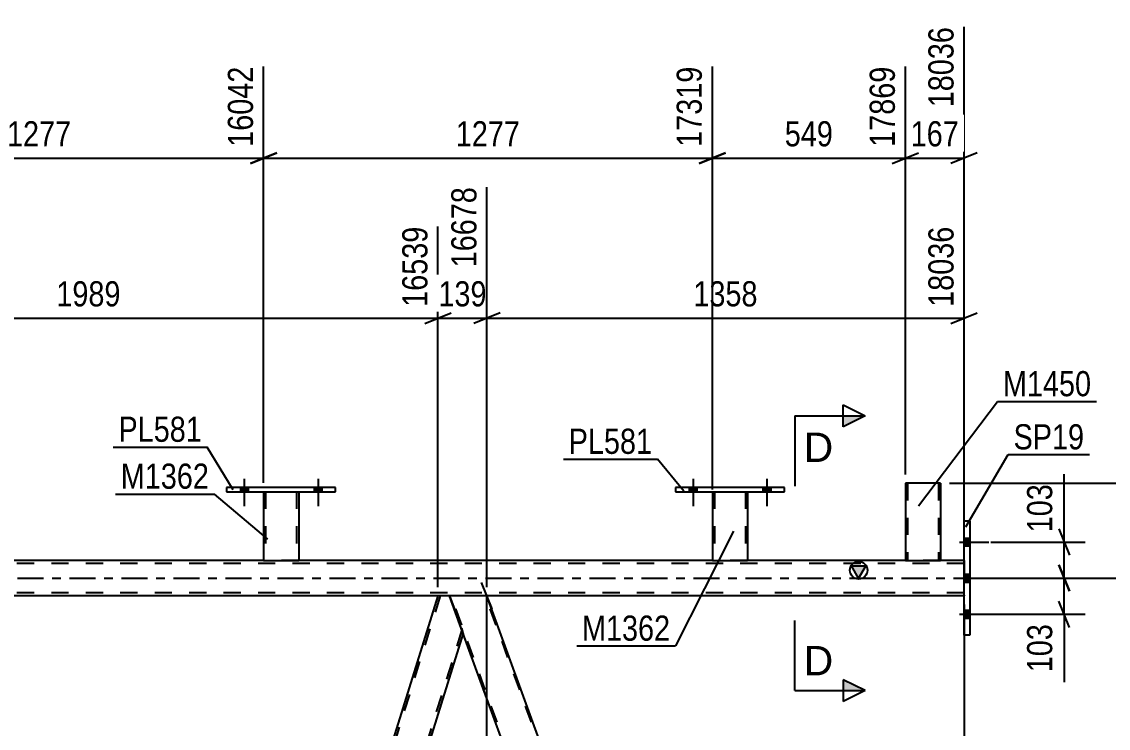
# Model space of a CAD drawing. Header units: millimetres. Extents: x 0 to 841, y 0 to 594.
# Drawn here: x 653.5 to 777.2, y 441.5 to 521.9 of the extents above; entities that cross this region are included whole.
import ezdxf

# ---------------------------------------------------------------- set-up
doc = ezdxf.new("R2010")
doc.units = ezdxf.units.MM
doc.linetypes.add('DXK_LINE_DOT2', pattern=[3.9198, 1.9599, -1.9599])
doc.linetypes.add('DXK_LINE_DOT3', pattern=[5.9187, 2.979, -0.9799, 0.9799, -0.9799])
doc.styles.add('Arial', font='ARIAL.TTF', dxfattribs={"height": 0.2})
doc.styles.add('Arial Narrow', font='ARIALN.TTF', dxfattribs={"height": 0.2})

# ---------------------------------------------------------------- blocks, each defined once
blk = doc.blocks.new('Part-814735391-3443 - 3299')
at = {"color": 2, "linetype": 'Continuous'}
for p, q in [((732.1, 468.39), (732.1, 460.55)), ((736.1, 468.39), (736.1, 460.55)), ((732.1, 460.55), (736.1, 460.55))]:
    blk.add_line(p, q, dxfattribs=at)
at = {"color": 7, "linetype": 'DXK_LINE_DOT2'}
for p, q in [((732.1, 468.39), (736.1, 468.39)), ((732.1, 468.39), (732.1, 468.39)), ((732.1, 468.39), (732.1, 468.39)), ((732.34, 468.39), (732.34, 460.55)), ((735.86, 468.39), (735.86, 460.55)), ((736.1, 468.39), (736.1, 468.39)), ((736.1, 468.39), (736.1, 468.39)), ((735.8, 460.55), (735.84, 460.55)), ((735.8, 460.55), (735.84, 460.55)), ((735.84, 460.55), (735.86, 460.55)), ((735.84, 460.55), (735.86, 460.55))]:
    blk.add_line(p, q, dxfattribs=at)
blk = doc.blocks.new('Bolt-814735391-3317 - 3299')
at = {"linetype": 'Continuous'}
for points in [[(678.38, 468.39), (679.26, 468.39), (679.26, 468.87), (678.38, 468.87)], [(686.78, 468.39), (687.66, 468.39), (687.66, 468.87), (686.78, 468.87)]]:
    blk.add_hatch(color=1, dxfattribs=at).paths.add_polyline_path(points)
at = {"color": 1, "linetype": 'Continuous'}
for p, q in [((678.38, 468.87), (678.38, 468.39)), ((678.82, 469.87), (678.82, 466.75)), ((679.26, 468.87), (679.26, 468.39)), ((686.78, 468.87), (686.78, 468.39)), ((687.22, 469.87), (687.22, 466.75)), ((687.66, 468.87), (687.66, 468.39))]:
    blk.add_line(p, q, dxfattribs=at)
blk = doc.blocks.new('Bolt-814735391-3318 - 3299')
at = {"linetype": 'Continuous'}
for points in [[(678.38, 468.39), (679.26, 468.39), (679.26, 468.87), (678.38, 468.87)], [(686.78, 468.39), (687.66, 468.39), (687.66, 468.87), (686.78, 468.87)]]:
    blk.add_hatch(color=1, dxfattribs=at).paths.add_polyline_path(points)
at = {"color": 1, "linetype": 'Continuous'}
for p, q in [((678.38, 468.87), (678.38, 468.39)), ((678.82, 469.87), (678.82, 466.75)), ((679.26, 468.87), (679.26, 468.39)), ((686.78, 468.87), (686.78, 468.39)), ((687.22, 469.87), (687.22, 466.75)), ((687.66, 468.87), (687.66, 468.39))]:
    blk.add_line(p, q, dxfattribs=at)
blk = doc.blocks.new('Bolt-814735391-3321 - 3299')
at = {"linetype": 'Continuous'}
for points in [[(729.46, 468.39), (730.34, 468.39), (730.34, 468.87), (729.46, 468.87)], [(737.86, 468.39), (738.74, 468.39), (738.74, 468.87), (737.86, 468.87)]]:
    blk.add_hatch(color=1, dxfattribs=at).paths.add_polyline_path(points)
at = {"color": 1, "linetype": 'Continuous'}
for p, q in [((729.46, 468.87), (729.46, 468.39)), ((729.9, 469.87), (729.9, 466.75)), ((730.34, 468.87), (730.34, 468.39)), ((737.86, 468.87), (737.86, 468.39)), ((738.3, 469.87), (738.3, 466.75)), ((738.74, 468.87), (738.74, 468.39))]:
    blk.add_line(p, q, dxfattribs=at)
blk = doc.blocks.new('Bolt-814735391-3322 - 3299')
at = {"linetype": 'Continuous'}
for points in [[(729.46, 468.39), (730.34, 468.39), (730.34, 468.87), (729.46, 468.87)], [(737.86, 468.39), (738.74, 468.39), (738.74, 468.87), (737.86, 468.87)]]:
    blk.add_hatch(color=1, dxfattribs=at).paths.add_polyline_path(points)
at = {"color": 1, "linetype": 'Continuous'}
for p, q in [((729.46, 468.87), (729.46, 468.39)), ((729.9, 469.87), (729.9, 466.75)), ((730.34, 468.87), (730.34, 468.39)), ((737.86, 468.87), (737.86, 468.39)), ((738.3, 469.87), (738.3, 466.75)), ((738.74, 468.87), (738.74, 468.39))]:
    blk.add_line(p, q, dxfattribs=at)
blk = doc.blocks.new('Part-814735391-3448 - 3299')
at = {"color": 2, "linetype": 'Continuous'}
for p, q in [((676.82, 468.87), (676.82, 468.39)), ((689.22, 468.87), (676.82, 468.87)), ((689.22, 468.39), (689.22, 468.87)), ((676.82, 468.39), (689.22, 468.39))]:
    blk.add_line(p, q, dxfattribs=at)
blk = doc.blocks.new('Part-814735391-3453 - 3299')
at = {"color": 2, "linetype": 'Continuous'}
for p, q in [((681.02, 468.39), (681.02, 460.55)), ((685.02, 468.39), (685.02, 460.55)), ((681.02, 460.55), (685.02, 460.55))]:
    blk.add_line(p, q, dxfattribs=at)
at = {"color": 7, "linetype": 'DXK_LINE_DOT2'}
for p, q in [((681.02, 468.39), (685.02, 468.39)), ((681.02, 468.39), (681.02, 468.39)), ((681.02, 468.39), (681.02, 468.39)), ((681.26, 468.39), (681.26, 460.55)), ((684.78, 468.39), (684.78, 460.55)), ((685.02, 468.39), (685.02, 468.39)), ((685.02, 468.39), (685.02, 468.39)), ((684.72, 460.55), (684.76, 460.55)), ((684.72, 460.55), (684.76, 460.55)), ((684.76, 460.55), (684.78, 460.55)), ((684.76, 460.55), (684.78, 460.55))]:
    blk.add_line(p, q, dxfattribs=at)
blk = doc.blocks.new('Part-814735391-3468 - 3299')
at = {"color": 2, "linetype": 'Continuous'}
for p, q in [((727.9, 468.87), (727.9, 468.39)), ((740.3, 468.87), (727.9, 468.87)), ((740.3, 468.39), (740.3, 468.87)), ((727.9, 468.39), (740.3, 468.39))]:
    blk.add_line(p, q, dxfattribs=at)
blk = doc.blocks.new('Part-814735391-3473 - 3299')
at = {"color": 2, "linetype": 'Continuous'}
for p, q in [((754.07, 469.35), (754.07, 460.55)), ((758.07, 469.35), (754.07, 469.35)), ((758.07, 469.35), (758.07, 460.55)), ((754.07, 460.55), (758.07, 460.55))]:
    blk.add_line(p, q, dxfattribs=at)
at = {"color": 7, "linetype": 'DXK_LINE_DOT2'}
for p, q in [((754.31, 469.35), (754.31, 460.55)), ((757.76, 469.35), (757.78, 469.35)), ((757.78, 469.35), (757.82, 469.35)), ((757.82, 469.35), (757.83, 469.35)), ((757.83, 469.35), (757.83, 460.55)), ((757.82, 460.55), (757.78, 460.55)), ((757.82, 460.55), (757.78, 460.55)), ((757.83, 460.55), (757.82, 460.55)), ((757.82, 460.55), (757.83, 460.55))]:
    blk.add_line(p, q, dxfattribs=at)
blk = doc.blocks.new('Part-814735391-3633 - 3299')
at = {"linetype": 'Continuous'}
blk.add_hatch(color=2, dxfattribs=at).paths.add_polyline_path([(748.75, 458.55), (747.95, 459.95), (749.55, 459.95)])
at = {"color": 7, "linetype": 'DXK_LINE_DOT2'}
for p, q in [((760.75, 460.23), (96.65, 460.23)), ((685.02, 460.55), (681.02, 460.55)), ((736.1, 460.55), (732.1, 460.55)), ((758.07, 460.55), (754.07, 460.55)), ((760.75, 460.55), (760.75, 456.55)), ((760.75, 456.87), (96.65, 456.87)), ((706.45, 456.55), (700.87, 456.55))]:
    blk.add_line(p, q, dxfattribs=at)
at = {"color": 2, "linetype": 'Continuous'}
for p, q in [((681.02, 460.55), (633.94, 460.55)), ((732.1, 460.55), (685.02, 460.55)), ((754.07, 460.55), (736.1, 460.55)), ((760.75, 460.55), (758.07, 460.55)), ((748.75, 458.55), (747.95, 459.95)), ((747.95, 459.95), (749.55, 459.95)), ((749.55, 459.95), (748.75, 458.55)), ((700.87, 456.55), (621.31, 456.55)), ((760.75, 456.55), (706.45, 456.55))]:
    blk.add_line(p, q, dxfattribs=at)
at = {"color": 7, "linetype": 'DXK_LINE_DOT3'}
blk.add_line((96.65, 458.55), (760.75, 458.55), dxfattribs=at)
at = {"color": 2, "linetype": 'Continuous'}
blk.add_circle((748.75, 459.45), 1, dxfattribs=at)
blk = doc.blocks.new('Bolt-814735391-3530 - 3299')
at = {"linetype": 'Continuous'}
for points in [[(761.39, 462.21), (761.39, 463.09), (760.75, 463.09), (760.75, 462.21)], [(761.39, 462.21), (761.39, 463.09), (760.75, 463.09), (760.75, 462.21)], [(761.39, 462.21), (761.39, 463.09), (760.75, 463.09), (760.75, 462.21)], [(761.39, 458.11), (761.39, 458.99), (760.75, 458.99), (760.75, 458.11)], [(761.39, 458.11), (761.39, 458.99), (760.75, 458.99), (760.75, 458.11)], [(761.39, 454.01), (761.39, 454.89), (760.75, 454.89), (760.75, 454.01)], [(761.39, 454.01), (761.39, 454.89), (760.75, 454.89), (760.75, 454.01)], [(761.39, 454.01), (761.39, 454.89), (760.75, 454.89), (760.75, 454.01)]]:
    blk.add_hatch(color=1, dxfattribs=at).paths.add_polyline_path(points)
at = {"color": 1, "linetype": 'Continuous'}
for p, q in [((760.23, 462.65), (763.55, 462.65)), ((760.23, 462.65), (763.55, 462.65)), ((760.23, 462.65), (763.55, 462.65)), ((760.75, 463.09), (761.39, 463.09)), ((760.75, 463.09), (761.39, 463.09)), ((760.75, 463.09), (761.39, 463.09)), ((760.75, 462.21), (761.39, 462.21)), ((760.75, 462.21), (761.39, 462.21)), ((760.75, 462.21), (761.39, 462.21)), ((760.75, 458.99), (761.39, 458.99)), ((760.75, 458.99), (761.39, 458.99)), ((760.23, 458.55), (763.55, 458.55)), ((760.23, 458.55), (763.55, 458.55)), ((760.75, 458.11), (761.39, 458.11)), ((760.75, 458.11), (761.39, 458.11)), ((760.23, 454.45), (763.55, 454.45)), ((760.23, 454.45), (763.55, 454.45)), ((760.23, 454.45), (763.55, 454.45)), ((760.75, 454.89), (761.39, 454.89)), ((760.75, 454.89), (761.39, 454.89)), ((760.75, 454.89), (761.39, 454.89)), ((760.75, 454.01), (761.39, 454.01)), ((760.75, 454.01), (761.39, 454.01)), ((760.75, 454.01), (761.39, 454.01))]:
    blk.add_line(p, q, dxfattribs=at)
blk = doc.blocks.new('Part-814735391-3549 - 3299')
at = {"color": 7, "linetype": 'DXK_LINE_DOT3'}
blk.add_line((666.72, 325.93), (615.76, 465.94), dxfattribs=at)
at = {"color": 2, "linetype": 'Continuous'}
for p, q in [((621.31, 456.54), (617.06, 456.54)), ((663.68, 340.14), (621.31, 456.54)), ((659.42, 340.14), (618.58, 452.34))]:
    blk.add_line(p, q, dxfattribs=at)
at = {"color": 7, "linetype": 'DXK_LINE_DOT2'}
for p, q in [((617.06, 456.54), (618.58, 452.34)), ((661.35, 335.33), (617.23, 456.54)), ((665.26, 335.33), (621.14, 456.54)), ((661.18, 335.33), (659.42, 340.14)), ((665.43, 335.33), (663.68, 340.14)), ((665.43, 335.33), (661.18, 335.33))]:
    blk.add_line(p, q, dxfattribs=at)
blk = doc.blocks.new('Part-814735391-3554 - 3299')
at = {"color": 7, "linetype": 'DXK_LINE_DOT2'}
for p, q in [((701.12, 456.54), (664.3, 338.42)), ((703.6, 452.67), (667.03, 335.33)), ((703.74, 452.29), (703.72, 452.34)), ((703.74, 452.29), (703.72, 452.34)), ((664.59, 340.14), (664.17, 338.8)), ((668.78, 340.14), (667.28, 335.33)), ((665.43, 335.33), (664.17, 338.8)), ((667.28, 335.33), (665.43, 335.33))]:
    blk.add_line(p, q, dxfattribs=at)
at = {"color": 2, "linetype": 'Continuous'}
for p, q in [((700.87, 456.54), (664.59, 340.14)), ((702.19, 456.54), (700.87, 456.54)), ((703.72, 452.34), (702.19, 456.54)), ((703.74, 452.29), (668.78, 340.14))]:
    blk.add_line(p, q, dxfattribs=at)
blk = doc.blocks.new('Part-814735391-3564 - 3299')
at = {"color": 2, "linetype": 'Continuous'}
for p, q in [((706.45, 456.54), (702.19, 456.54)), ((750.57, 335.33), (706.45, 456.54)), ((746.31, 335.33), (703.72, 452.34))]:
    blk.add_line(p, q, dxfattribs=at)
at = {"color": 7, "linetype": 'DXK_LINE_DOT2'}
for p, q in [((702.19, 456.54), (703.72, 452.34)), ((746.48, 335.33), (702.36, 456.54)), ((750.4, 335.33), (706.28, 456.54)), ((746.31, 335.33), (750.57, 335.33))]:
    blk.add_line(p, q, dxfattribs=at)
blk = doc.blocks.new('Part-814735391-3654 - 3299')
at = {"color": 2, "linetype": 'Continuous'}
for p, q in [((761.39, 465.05), (760.75, 465.05)), ((760.75, 452.05), (760.75, 465.05)), ((761.39, 465.05), (761.39, 452.05)), ((761.39, 452.05), (760.75, 452.05))]:
    blk.add_line(p, q, dxfattribs=at)
blk = doc.blocks.new('StraightDimension-814735391-5035 - 3299')
at = {"color": 7, "linetype": 'Continuous'}
for p, q in [((801.76, 457.05), (800.56, 460.05)), ((762.39, 458.55), (803.56, 458.55)), ((801.16, 332.69), (801.16, 458.55)), ((800.56, 334.19), (801.76, 331.19)), ((784.01, 332.69), (803.56, 332.69))]:
    blk.add_line(p, q, dxfattribs=at)
at = {"color": 0}
blk.add_wipeout([(800.41, 399.87), (796.21, 399.87), (796.21, 391.36), (800.41, 391.36)], dxfattribs=at)
at = {"color": 3, "style": 'Arial Narrow'}
blk.add_text('3146', height=2.863, rotation=90.0002, dxfattribs=at).set_placement((799.81, 391.96))
blk = doc.blocks.new('StraightDimension-814735391-4511 - 3299')
at = {"color": 7, "linetype": 'Continuous'}
for p, q in [((621.31, 457.54), (621.31, 503.08)), ((700.87, 457.54), (700.87, 498.58)), ((622.81, 488.74), (619.81, 487.54)), ((699.37, 487.54), (702.37, 488.74)), ((621.31, 488.14), (700.87, 488.14))]:
    blk.add_line(p, q, dxfattribs=at)
at = {"color": 0}
blk.add_wipeout([(665.35, 488.89), (665.35, 493.09), (656.84, 493.09), (656.84, 488.89)], dxfattribs=at)
at = {"color": 3, "style": 'Arial Narrow'}
blk.add_text('1989', height=2.863, dxfattribs=at).set_placement((657.44, 489.49))
at = {"color": 0, "linetype": 'Continuous'}
blk.add_wipeout([(700.27, 499.18), (696.07, 499.18), (696.07, 488.84), (700.27, 488.84)], dxfattribs=at)
at = {"color": 3, "linetype": 'Continuous', "style": 'Arial Narrow'}
blk.add_text('16539', height=2.863, rotation=90.0002, dxfattribs=at).set_placement((699.67, 489.44))
blk = doc.blocks.new('StraightDimension-814735391-3995 - 3299')
at = {"color": 7, "linetype": 'Continuous'}
for p, q in [((707.03, 455.05), (705.83, 458.05)), ((716.46, 456.55), (703.58, 456.55)), ((706.43, 335.33), (706.43, 456.55)), ((705.83, 336.83), (707.03, 333.83)), ((721.14, 335.33), (703.58, 335.33))]:
    blk.add_line(p, q, dxfattribs=at)
at = {"color": 0}
blk.add_wipeout([(705.68, 400.19), (701.48, 400.19), (701.48, 391.68), (705.68, 391.68)], dxfattribs=at)
at = {"color": 3, "style": 'Arial Narrow'}
blk.add_text('3030', height=2.863, rotation=90.0002, dxfattribs=at).set_placement((705.08, 392.28))
blk = doc.blocks.new('StraightDimension-814735391-8026 - 3299')
at = {"color": 7, "linetype": 'Continuous'}
for p, q in [((760.75, 461.55), (760.75, 521.3)), ((754.07, 470.35), (754.07, 516.8)), ((752.57, 505.76), (755.57, 506.96)), ((754.07, 506.36), (760.75, 506.36)), ((762.25, 506.96), (759.25, 505.76))]:
    blk.add_line(p, q, dxfattribs=at)
at = {"color": 0}
blk.add_wipeout([(760.75, 507.11), (760.75, 511.31), (754.07, 511.31), (754.07, 507.11)], dxfattribs=at)
at = {"color": 3, "style": 'Arial Narrow'}
blk.add_text('167', height=2.863, dxfattribs=at).set_placement((754.67, 507.71))
at = {"color": 0, "linetype": 'Continuous'}
blk.add_wipeout([(760.15, 521.9), (755.95, 521.9), (755.95, 511.56), (760.15, 511.56)], dxfattribs=at)
at = {"color": 3, "linetype": 'Continuous', "style": 'Arial Narrow'}
blk.add_text('18036', height=2.863, rotation=90.0002, dxfattribs=at).set_placement((759.55, 512.16))
blk = doc.blocks.new('StraightDimension-814735391-3911 - 3299')
at = {"color": 7, "linetype": 'Continuous'}
for p, q in [((771.53, 460.05), (772.73, 457.05)), ((762.39, 458.55), (774.53, 458.55)), ((772.13, 454.44), (772.13, 458.55)), ((772.73, 452.94), (771.53, 455.94)), ((762.39, 454.44), (774.53, 454.44)), ((772.13, 454.44), (772.13, 446.71)), ((772.13, 454.44), (772.13, 446.71))]:
    blk.add_line(p, q, dxfattribs=at)
at = {"color": 0}
blk.add_wipeout([(771.38, 453.92), (767.18, 453.92), (767.18, 447.24), (771.38, 447.24)], dxfattribs=at)
at = {"color": 3, "style": 'Arial Narrow'}
blk.add_text('103', height=2.863, rotation=90.0002, dxfattribs=at).set_placement((770.78, 447.84))
blk = doc.blocks.new('StraightDimension-814735391-3921 - 3299')
at = {"color": 7, "linetype": 'Continuous'}
for p, q in [((772.13, 462.65), (772.13, 470.38)), ((772.13, 462.65), (772.13, 470.38)), ((771.53, 464.15), (772.73, 461.15)), ((763.79, 462.65), (774.53, 462.65)), ((772.13, 458.55), (772.13, 462.65)), ((772.73, 457.05), (771.53, 460.05)), ((762.39, 458.55), (774.53, 458.55))]:
    blk.add_line(p, q, dxfattribs=at)
at = {"color": 0}
blk.add_wipeout([(771.38, 469.85), (767.18, 469.85), (767.18, 463.17), (771.38, 463.17)], dxfattribs=at)
at = {"color": 3, "style": 'Arial Narrow'}
blk.add_text('103', height=2.863, rotation=90.0002, dxfattribs=at).set_placement((770.78, 463.77))
blk = doc.blocks.new('StraightDimension-814735391-4535 - 3299')
at = {"color": 7, "linetype": 'Continuous'}
for p, q in [((706.45, 457.54), (706.45, 503.08)), ((700.87, 457.54), (700.87, 498.58)), ((699.37, 487.54), (702.37, 488.74)), ((707.95, 488.74), (704.95, 487.54)), ((700.87, 488.14), (706.45, 488.14))]:
    blk.add_line(p, q, dxfattribs=at)
at = {"color": 0}
blk.add_wipeout([(707, 488.89), (707, 493.09), (700.32, 493.09), (700.32, 488.89)], dxfattribs=at)
at = {"color": 3, "style": 'Arial Narrow'}
blk.add_text('139', height=2.863, dxfattribs=at).set_placement((700.92, 489.49))
at = {"color": 0, "linetype": 'Continuous'}
blk.add_wipeout([(705.85, 503.68), (701.65, 503.68), (701.65, 493.34), (705.85, 493.34)], dxfattribs=at)
at = {"color": 3, "linetype": 'Continuous', "style": 'Arial Narrow'}
blk.add_text('16678', height=2.863, rotation=90.0002, dxfattribs=at).set_placement((705.25, 493.94))
blk = doc.blocks.new('StraightDimension-814735391-4559 - 3299')
at = {"color": 7, "linetype": 'Continuous'}
for p, q in [((706.45, 457.54), (706.45, 503.08)), ((760.75, 461.55), (760.75, 498.58)), ((707.95, 488.74), (704.95, 487.54)), ((759.25, 487.54), (762.25, 488.74)), ((706.45, 488.14), (760.75, 488.14))]:
    blk.add_line(p, q, dxfattribs=at)
at = {"color": 0}
blk.add_wipeout([(737.85, 488.89), (737.85, 493.09), (729.34, 493.09), (729.34, 488.89)], dxfattribs=at)
at = {"color": 3, "style": 'Arial Narrow'}
blk.add_text('1358', height=2.863, dxfattribs=at).set_placement((729.94, 489.49))
at = {"color": 0, "linetype": 'Continuous'}
blk.add_wipeout([(760.15, 499.18), (755.95, 499.18), (755.95, 488.84), (760.15, 488.84)], dxfattribs=at)
at = {"color": 3, "linetype": 'Continuous', "style": 'Arial Narrow'}
blk.add_text('18036', height=2.863, rotation=90.0002, dxfattribs=at).set_placement((759.55, 489.44))
blk = doc.blocks.new('StraightDimension-814735391-4626 - 3299')
at = {"color": 7, "linetype": 'Continuous'}
for p, q in [((760.75, 455.55), (760.75, 388.63)), ((782.37, 336.33), (782.37, 393.88)), ((762.25, 391.63), (759.25, 390.43)), ((760.75, 391.03), (782.37, 391.03)), ((780.87, 390.43), (783.87, 391.63))]:
    blk.add_line(p, q, dxfattribs=at)
at = {"color": 0}
blk.add_wipeout([(775.82, 391.78), (775.82, 395.98), (767.3, 395.98), (767.3, 391.78)], dxfattribs=at)
at = {"color": 3, "style": 'Arial Narrow'}
blk.add_text('1431', height=2.863, dxfattribs=at).set_placement((767.9, 392.38))
blk = doc.blocks.new('StraightDimension-814735391-8027 - 3299')
at = {"color": 7, "linetype": 'Continuous'}
for p, q in [((732.1, 468.66), (732.1, 516.8)), ((754.07, 470.35), (754.07, 516.8)), ((733.6, 506.96), (730.6, 505.76)), ((732.1, 506.36), (754.07, 506.36)), ((752.57, 505.76), (755.57, 506.96))]:
    blk.add_line(p, q, dxfattribs=at)
at = {"color": 0}
blk.add_wipeout([(746.43, 507.11), (746.43, 511.31), (739.74, 511.31), (739.74, 507.11)], dxfattribs=at)
at = {"color": 3, "style": 'Arial Narrow'}
blk.add_text('549', height=2.863, dxfattribs=at).set_placement((740.34, 507.71))
at = {"color": 0, "linetype": 'Continuous'}
blk.add_wipeout([(753.47, 517.4), (749.27, 517.4), (749.27, 507.06), (753.47, 507.06)], dxfattribs=at)
at = {"color": 3, "linetype": 'Continuous', "style": 'Arial Narrow'}
blk.add_text('17869', height=2.863, rotation=90.0002, dxfattribs=at).set_placement((752.87, 507.66))
blk = doc.blocks.new('StraightDimension-814735391-8028 - 3299')
at = {"color": 7, "linetype": 'Continuous'}
for p, q in [((681.02, 469.39), (681.02, 516.8)), ((732.1, 468.66), (732.1, 516.8)), ((682.52, 506.96), (679.52, 505.76)), ((681.02, 506.36), (732.1, 506.36)), ((730.6, 505.76), (733.6, 506.96))]:
    blk.add_line(p, q, dxfattribs=at)
at = {"color": 0}
blk.add_wipeout([(710.81, 507.11), (710.81, 511.31), (702.3, 511.31), (702.3, 507.11)], dxfattribs=at)
at = {"color": 3, "style": 'Arial Narrow'}
blk.add_text('1277', height=2.863, dxfattribs=at).set_placement((702.9, 507.71))
at = {"color": 0, "linetype": 'Continuous'}
blk.add_wipeout([(731.5, 517.4), (727.3, 517.4), (727.3, 507.06), (731.5, 507.06)], dxfattribs=at)
at = {"color": 3, "linetype": 'Continuous', "style": 'Arial Narrow'}
blk.add_text('17319', height=2.863, rotation=90.0002, dxfattribs=at).set_placement((730.9, 507.66))
blk = doc.blocks.new('StraightDimension-814735391-8029 - 3299')
at = {"color": 7, "linetype": 'Continuous'}
for p, q in [((629.94, 469.39), (629.94, 516.8)), ((681.02, 469.39), (681.02, 516.8)), ((631.44, 506.96), (628.44, 505.76)), ((629.94, 506.36), (681.02, 506.36)), ((679.52, 505.76), (682.52, 506.96))]:
    blk.add_line(p, q, dxfattribs=at)
at = {"color": 0}
blk.add_wipeout([(659.73, 507.11), (659.73, 511.31), (651.22, 511.31), (651.22, 507.11)], dxfattribs=at)
at = {"color": 3, "style": 'Arial Narrow'}
blk.add_text('1277', height=2.863, dxfattribs=at).set_placement((651.82, 507.71))
at = {"color": 0, "linetype": 'Continuous'}
blk.add_wipeout([(680.42, 517.4), (676.22, 517.4), (676.22, 507.06), (680.42, 507.06)], dxfattribs=at)
at = {"color": 3, "linetype": 'Continuous', "style": 'Arial Narrow'}
blk.add_text('16042', height=2.863, rotation=90.0002, dxfattribs=at).set_placement((679.82, 507.66))
blk = doc.blocks.new('StraightDimension-814735391-12624 - 3299')
at = {"color": 7, "linetype": 'Continuous'}
blk.add_line((759.07, 469.35), (812.91, 469.35), dxfattribs=at)
blk = doc.blocks.new('Mark-814735391-3444 - 3299')
at = {"color": 0}
blk.add_wipeout([(674.02, 474.07), (674.02, 477.07), (664.51, 477.07), (664.51, 474.07)], dxfattribs=at)
blk.add_wipeout([(674.02, 474.07), (674.02, 477.07), (664.51, 477.07), (664.51, 474.07)], dxfattribs=at)
at = {"color": 30, "linetype": 'Continuous'}
for p in [(663.91, 473.47), (677.56, 468.6)]:
    blk.add_line(p, (674.62, 473.47), dxfattribs=at)
at = {"color": 3, "style": 'Arial Narrow'}
blk.add_text('PL581', height=2.863, dxfattribs=at).set_placement((664.51, 474.07))
blk = doc.blocks.new('Mark-814735391-3439 - 3299')
at = {"color": 0}
blk.add_wipeout([(727.31, 451.43), (727.31, 454.43), (717.26, 454.43), (717.26, 451.43)], dxfattribs=at)
blk.add_wipeout([(727.31, 451.43), (727.31, 454.43), (717.26, 454.43), (717.26, 451.43)], dxfattribs=at)
at = {"color": 30, "linetype": 'Continuous'}
for p in [(734.5, 463.88), (716.66, 450.83)]:
    blk.add_line(p, (727.91, 450.83), dxfattribs=at)
at = {"color": 3, "style": 'Arial Narrow'}
blk.add_text('M1362', height=2.863, dxfattribs=at).set_placement((717.26, 451.43))
blk = doc.blocks.new('Mark-814735391-3449 - 3299')
at = {"color": 0}
blk.add_wipeout([(674.83, 468.73), (674.83, 471.73), (664.77, 471.73), (664.77, 468.73)], dxfattribs=at)
blk.add_wipeout([(674.83, 468.73), (674.83, 471.73), (664.77, 471.73), (664.77, 468.73)], dxfattribs=at)
at = {"color": 30, "linetype": 'Continuous'}
for p in [(664.17, 468.13), (681.5, 463)]:
    blk.add_line(p, (675.43, 468.13), dxfattribs=at)
at = {"color": 3, "style": 'Arial Narrow'}
blk.add_text('M1362', height=2.863, dxfattribs=at).set_placement((664.77, 468.73))
blk = doc.blocks.new('Mark-814735391-3464 - 3299')
at = {"color": 0}
blk.add_wipeout([(725.25, 472.7), (725.25, 475.7), (715.75, 475.7), (715.75, 472.7)], dxfattribs=at)
blk.add_wipeout([(725.25, 472.7), (725.25, 475.7), (715.75, 475.7), (715.75, 472.7)], dxfattribs=at)
at = {"color": 30, "linetype": 'Continuous'}
for p in [(715.15, 472.1), (728.84, 468.47)]:
    blk.add_line(p, (725.85, 472.1), dxfattribs=at)
at = {"color": 3, "style": 'Arial Narrow'}
blk.add_text('PL581', height=2.863, dxfattribs=at).set_placement((715.75, 472.7))
blk = doc.blocks.new('Mark-814735391-3469 - 3299')
at = {"color": 0}
blk.add_wipeout([(775.22, 479.26), (775.22, 482.26), (765.17, 482.26), (765.17, 479.26)], dxfattribs=at)
blk.add_wipeout([(775.22, 479.26), (775.22, 482.26), (765.17, 482.26), (765.17, 479.26)], dxfattribs=at)
at = {"color": 30, "linetype": 'Continuous'}
for p, q in [((755.56, 466.79), (764.57, 478.66)), ((764.57, 478.66), (775.82, 478.66))]:
    blk.add_line(p, q, dxfattribs=at)
at = {"color": 3, "style": 'Arial Narrow'}
blk.add_text('M1450', height=2.863, dxfattribs=at).set_placement((765.17, 479.26))
blk = doc.blocks.new('Mark-814735391-3650 - 3299')
at = {"color": 0}
blk.add_wipeout([(774.42, 473.21), (774.42, 476.21), (766.38, 476.21), (766.38, 473.21)], dxfattribs=at)
blk.add_wipeout([(774.42, 473.21), (774.42, 476.21), (766.38, 476.21), (766.38, 473.21)], dxfattribs=at)
at = {"color": 30, "linetype": 'Continuous'}
for p, q in [((760.93, 464.4), (765.78, 472.61)), ((765.78, 472.61), (775.02, 472.61))]:
    blk.add_line(p, q, dxfattribs=at)
at = {"color": 3, "style": 'Arial Narrow'}
blk.add_text('SP19', height=2.863, dxfattribs=at).set_placement((766.38, 473.21))
blk = doc.blocks.new('SectionMark-814735391-5046 - 3299')
at = {"linetype": 'Continuous'}
for points in [[(746.99, 475.78), (746.99, 477.03), (749.49, 477.03)], [(746.99, 445.74), (746.99, 446.99), (749.49, 445.74)]]:
    blk.add_hatch(color=6, dxfattribs=at).paths.add_polyline_path(points)
at = {"color": 6, "linetype": 'Continuous'}
for p, q in [((746.99, 475.78), (746.99, 478.28)), ((746.99, 478.28), (749.49, 477.03)), ((741.49, 477.03), (741.49, 469.03)), ((741.49, 477.03), (749.49, 477.03)), ((749.49, 477.03), (746.99, 475.78)), ((741.49, 445.74), (741.49, 453.74)), ((749.49, 445.74), (746.99, 446.99)), ((746.99, 446.99), (746.99, 444.49)), ((741.49, 445.74), (749.49, 445.74)), ((749.49, 445.74), (746.99, 444.49))]:
    blk.add_line(p, q, dxfattribs=at)
at = {"color": 0, "linetype": 'Continuous'}
for points in [[(745.86, 471.78), (745.86, 475.28), (742.49, 475.28), (742.49, 471.78)], [(745.86, 447.49), (745.86, 450.99), (742.49, 450.99), (742.49, 447.49)]]:
    blk.add_wipeout(points, dxfattribs=at)
at = {"color": 3, "linetype": 'Continuous', "style": 'Arial'}
for p in [(742.49, 471.78), (742.49, 447.49)]:
    blk.add_text('D', height=3.34, dxfattribs=at).set_placement(p)

msp = doc.modelspace()

# ---------------------------------------------------------------- block references
for name in ['Part-814735391-3448 - 3299', 'Bolt-814735391-3317 - 3299', 'Bolt-814735391-3318 - 3299', 'Part-814735391-3468 - 3299', 'Bolt-814735391-3321 - 3299', 'Bolt-814735391-3322 - 3299', 'Part-814735391-3473 - 3299', 'Part-814735391-3453 - 3299', 'Part-814735391-3443 - 3299', 'Part-814735391-3549 - 3299', 'Part-814735391-3654 - 3299', 'Bolt-814735391-3530 - 3299', 'Part-814735391-3633 - 3299', 'Part-814735391-3554 - 3299', 'Part-814735391-3564 - 3299']:
    msp.add_blockref(name, (0, 0))

# ---------------------------------------------------------------- next in the draw order: block references
for name in ['StraightDimension-814735391-8026 - 3299', 'StraightDimension-814735391-4511 - 3299', 'StraightDimension-814735391-5035 - 3299']:
    msp.add_blockref(name, (0, 0))

# ---------------------------------------------------------------- next in the draw order: block references
for name in ['StraightDimension-814735391-3911 - 3299', 'StraightDimension-814735391-3995 - 3299']:
    msp.add_blockref(name, (0, 0))

# ---------------------------------------------------------------- next in the draw order: block references
for name in ['StraightDimension-814735391-4535 - 3299', 'StraightDimension-814735391-3921 - 3299', 'StraightDimension-814735391-4626 - 3299']:
    msp.add_blockref(name, (0, 0))

# ---------------------------------------------------------------- next in the draw order: block references
msp.add_blockref('StraightDimension-814735391-4559 - 3299', (0, 0))

# ---------------------------------------------------------------- next in the draw order: block references
msp.add_blockref('StraightDimension-814735391-8027 - 3299', (0, 0))

# ---------------------------------------------------------------- next in the draw order: block references
msp.add_blockref('StraightDimension-814735391-8028 - 3299', (0, 0))

# ---------------------------------------------------------------- next in the draw order: block references
msp.add_blockref('StraightDimension-814735391-8029 - 3299', (0, 0))

# ---------------------------------------------------------------- next in the draw order: block references
msp.add_blockref('StraightDimension-814735391-12624 - 3299', (0, 0))

# ---------------------------------------------------------------- next in the draw order: block references
for name in ['Mark-814735391-3469 - 3299', 'SectionMark-814735391-5046 - 3299', 'Mark-814735391-3444 - 3299', 'Mark-814735391-3464 - 3299', 'Mark-814735391-3439 - 3299']:
    msp.add_blockref(name, (0, 0))

# ---------------------------------------------------------------- next in the draw order: block references
for name in ['Mark-814735391-3650 - 3299', 'Mark-814735391-3449 - 3299']:
    msp.add_blockref(name, (0, 0))

doc.saveas('drawing.dxf')
